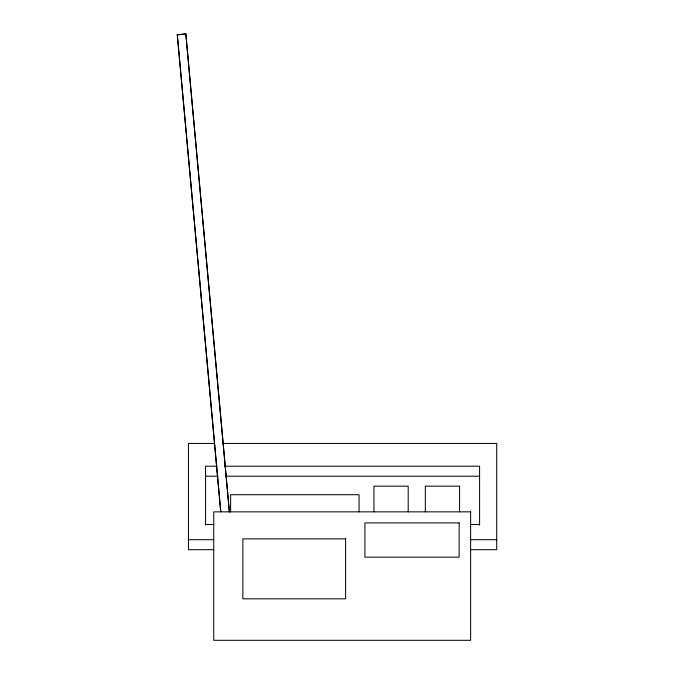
<?xml version="1.0" encoding="UTF-8"?>
<svg xmlns="http://www.w3.org/2000/svg" width="674" height="674" viewBox="0 0 674 674"><rect width="100%" height="100%" fill="white"/><g stroke="black" fill="none" stroke-linecap="round" stroke-linejoin="round"><path stroke-width="1.01" d="M177.287 34.475L220.769 511.852L177.287 34.863L185.813 33.7L229.371 511.852L185.813 33.7M177.287 34.863L185.813 34.088M214.745 443.45L188.442 443.45L188.442 549.689L213.734 549.689M223.161 443.45L496.713 443.45L496.713 549.689L470.629 549.689M217.112 466.197L205.57 466.197L205.57 525.156M224.467 466.197L479.593 466.197L479.593 525.156M205.57 476.198L218.165 476.198M225.512 476.198L479.593 476.198M205.57 524.532L213.734 524.532M470.629 524.532L479.593 524.532M188.442 539.697L213.734 539.697M470.629 539.697L496.713 539.697M459.575 511.852L459.575 486.165L425.319 486.165L425.319 511.852M408.191 511.852L408.191 486.165L373.944 486.165L373.944 511.852M359.065 511.852L359.065 494.724L230.618 494.724L230.618 511.852M470.629 511.852L213.734 511.852L213.734 640.3L470.629 640.3L470.629 511.852M459.129 522.898L364.929 522.898L364.929 557.154L459.129 557.154L459.129 522.898M345.619 538.88L242.859 538.88L242.859 598.824L345.619 598.824L345.619 538.88"/></g></svg>
